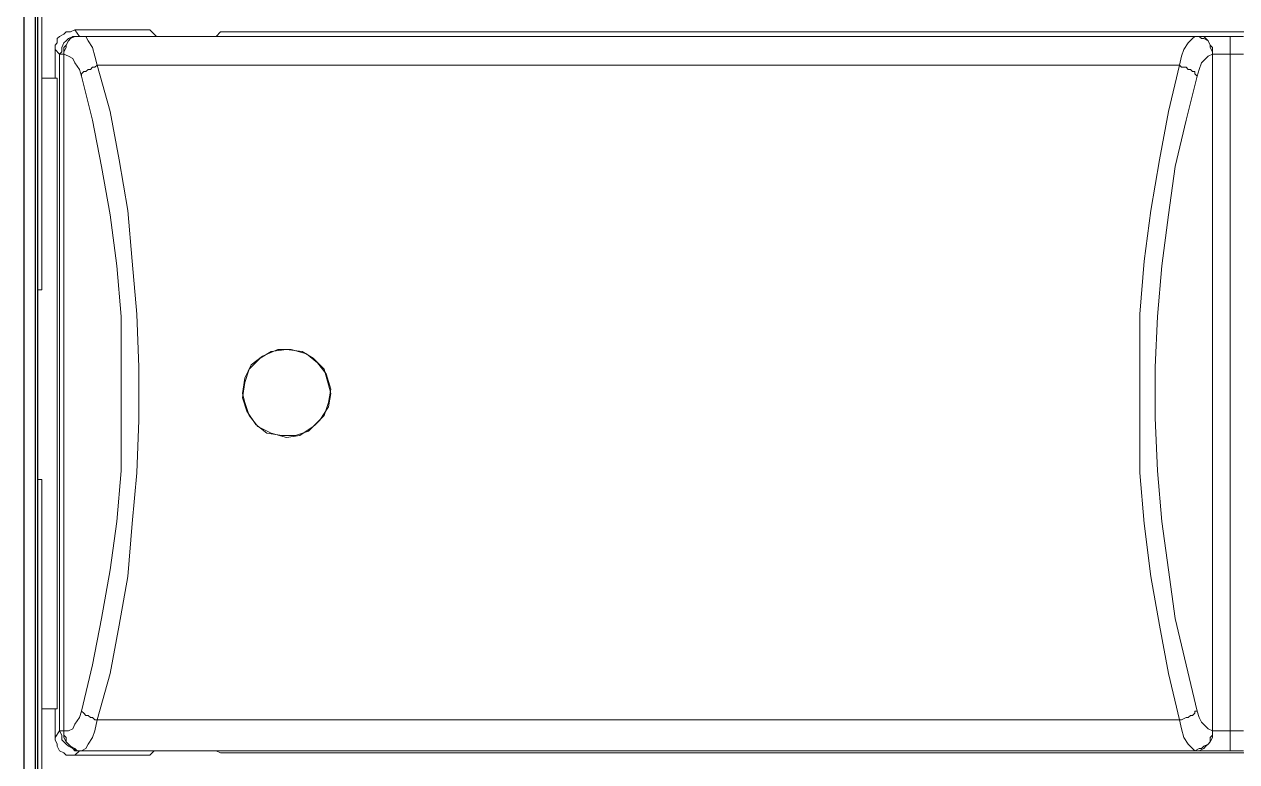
# Model space of a CAD drawing. Header units: centimetres. Extents: x -8.4 to 9.1, y -8.6 to 8.
# Drawn here: x -6.029 to -4.089, y -0.487 to 0.693 of the extents above; entities that cross this region are included whole.
import ezdxf

# ---------------------------------------------------------------- set-up
doc = ezdxf.new("R2010")
doc.units = ezdxf.units.CM
doc.header["$MEASUREMENT"] = 0
doc.layers.add('Layer 1', color=7, linetype='Continuous')

msp = doc.modelspace()

# ---------------------------------------------------------------- linework, layer by layer
at = {"layer": 'Layer 1', "lineweight": 25}
for points in [[(-6.02898, -1.68981), (-6.02898, -1.68981), (-6.02898, 5.45394), (-6.02898, 5.45394)], [(-6.01134, 5.4363), (-6.01134, 5.4363), (-6.01134, -1.67217), (-6.01134, -1.67217)], [(-6.00781, 5.43277), (-6.00781, 5.43277), (-6.00781, -1.66864), (-6.00781, -1.66864)]]:
    msp.add_open_spline(points, degree=3, dxfattribs=at)
at = {"layer": 'Layer 1', "color": 250, "lineweight": 20}
for points in [[(-6.00074, 3.49249), (-6.00074, 3.49249), (-6.00074, 0.2681), (-6.00074, 0.2681)], [(-5.94782, 0.68438), (-5.94782, 0.68438), (-5.94077, 0.6738), (-5.94077, 0.6738)], [(-5.94782, 0.68438), (-5.94782, 0.68438), (-5.82788, 0.68438), (-5.82788, 0.68438)], [(-5.82788, 0.68438), (-5.82788, 0.68438), (-5.82082, 0.67733), (-5.82082, 0.67733)], [(-5.71499, 0.68085), (-5.71499, 0.68085), (-5.72205, 0.6738), (-5.72205, 0.6738)], [(-5.71499, 0.68085), (-5.71499, 0.68085), (-2.46238, 0.68085), (-2.46238, 0.68085)], [(-5.94077, 0.6738), (-5.94077, 0.6738), (-5.93724, 0.6738), (-5.93724, 0.6738)], [(-5.94077, 0.6738), (-5.94077, 0.6738), (-5.94077, 0.6738), (-5.94077, 0.6738)], [(-5.93724, 0.6738), (-5.93724, 0.6738), (-4.15218, 0.6738), (-4.15218, 0.6738)], [(-5.72205, 0.6738), (-5.72205, 0.6738), (-5.7926, 0.6738), (-5.7926, 0.6738)], [(-4.15571, 0.6738), (-4.15571, 0.6738), (-4.15218, 0.6738), (-4.15218, 0.6738)], [(-4.09927, 0.6738), (-4.09927, 0.6738), (-4.0781, 0.6738), (-4.0781, 0.6738)], [(-5.97252, 0.64558), (-5.97252, 0.64558), (-5.97957, 0.65263), (-5.97957, 0.65263)], [(-5.97957, 0.60677), (-5.97957, 0.60677), (-5.97957, 0.65263), (-5.97957, 0.65263)], [(-5.97252, -0.43745), (-5.97252, -0.43745), (-5.97252, 0.64558), (-5.97252, 0.64558)], [(-5.96546, 0.64558), (-5.96546, 0.64558), (-5.96546, 0.64558), (-5.96546, 0.64558)], [(-5.96546, 0.64558), (-5.96546, 0.64558), (-5.96546, -0.43745), (-5.96546, -0.43745)], [(-4.12749, -0.43745), (-4.12749, -0.43745), (-4.12749, 0.64558), (-4.12749, 0.64558)], [(-4.12749, 0.64558), (-4.12749, 0.64558), (-4.12749, 0.64558), (-4.12749, 0.64558)], [(-4.09927, -0.43745), (-4.09927, -0.43745), (-4.09927, 0.64558), (-4.09927, 0.64558)], [(-4.0781, 0.64558), (-4.0781, 0.64558), (-4.09927, 0.64558), (-4.09927, 0.64558)], [(-5.91255, 0.62794), (-5.91255, 0.62794), (-4.18041, 0.62794), (-4.18041, 0.62794)], [(-6.00074, 0.60677), (-6.00074, 0.60677), (-5.97605, 0.60677), (-5.97605, 0.60677)], [(-5.97605, 0.60677), (-5.97605, 0.60677), (-5.97605, -0.40217), (-5.97605, -0.40217)], [(-6.00781, 0.2681), (-6.00781, 0.2681), (-6.00074, 0.2681), (-6.00074, 0.2681)], [(-6.00781, -0.03528), (-6.00781, -0.03528), (-6.00074, -0.03528), (-6.00074, -0.03528)], [(-6.00074, -0.03528), (-6.00074, -0.03528), (-6.00074, -1.67217), (-6.00074, -1.67217)], [(-6.00074, -0.40217), (-6.00074, -0.40217), (-5.97605, -0.40217), (-5.97605, -0.40217)], [(-5.97957, -0.44803), (-5.97957, -0.44803), (-5.97957, -0.40217), (-5.97957, -0.40217)], [(-5.91255, -0.41981), (-5.91255, -0.41981), (-4.18041, -0.41981), (-4.18041, -0.41981)], [(-5.97957, -0.44803), (-5.97957, -0.44803), (-5.97252, -0.43745), (-5.97252, -0.43745)], [(-5.96546, -0.43745), (-5.96546, -0.43745), (-5.96546, -0.43745), (-5.96546, -0.43745)], [(-4.12749, -0.43745), (-4.12749, -0.43745), (-4.12749, -0.43745), (-4.12749, -0.43745)], [(-4.09927, -0.43745), (-4.09927, -0.43745), (-4.0781, -0.43745), (-4.0781, -0.43745)], [(-5.94077, -0.4692), (-5.94077, -0.4692), (-5.94782, -0.47626), (-5.94782, -0.47626)], [(-5.94782, -0.47626), (-5.94782, -0.47626), (-5.82788, -0.47626), (-5.82788, -0.47626)], [(-5.93724, -0.4692), (-5.93724, -0.4692), (-5.94077, -0.4692), (-5.94077, -0.4692)], [(-5.94077, -0.4692), (-5.94077, -0.4692), (-5.94077, -0.4692), (-5.94077, -0.4692)], [(-5.93724, -0.4692), (-5.93724, -0.4692), (-4.15218, -0.4692), (-4.15218, -0.4692)], [(-5.82082, -0.4692), (-5.82082, -0.4692), (-5.82788, -0.47626), (-5.82788, -0.47626)], [(-5.72205, -0.4692), (-5.72205, -0.4692), (-5.7926, -0.4692), (-5.7926, -0.4692)], [(-5.71499, -0.47273), (-5.71499, -0.47273), (-5.72205, -0.4692), (-5.72205, -0.4692)], [(-2.46238, -0.47273), (-2.46238, -0.47273), (-5.71499, -0.47273), (-5.71499, -0.47273)], [(-4.15218, -0.4692), (-4.15218, -0.4692), (-4.15571, -0.4692), (-4.15571, -0.4692)], [(-4.0781, -0.4692), (-4.0781, -0.4692), (-4.09927, -0.4692), (-4.09927, -0.4692)]]:
    msp.add_open_spline(points, degree=3, dxfattribs=at)
for points, knots in [([(-5.97957, 0.65263), (-5.97957, 0.65263), (-5.97957, 0.65969), (-5.97957, 0.65969), (-5.97957, 0.65969), (-5.97957, 0.65969), (-5.97605, 0.66322), (-5.97605, 0.66322), (-5.97605, 0.66322), (-5.97605, 0.66322), (-5.97605, 0.67027), (-5.97605, 0.67027), (-5.97605, 0.67027), (-5.97605, 0.67027), (-5.97252, 0.6738), (-5.97252, 0.6738), (-5.97252, 0.6738), (-5.97252, 0.6738), (-5.96546, 0.67733), (-5.96546, 0.67733), (-5.96546, 0.67733), (-5.96546, 0.67733), (-5.96193, 0.68085), (-5.96193, 0.68085), (-5.96193, 0.68085), (-5.96193, 0.68085), (-5.95488, 0.68085), (-5.95488, 0.68085), (-5.95488, 0.68085), (-5.95488, 0.68085), (-5.94782, 0.68438), (-5.94782, 0.68438)], [0, 0, 0, 0, 0.1111111, 0.1111111, 0.1111111, 0.1111111, 0.2222222, 0.2222222, 0.2222222, 0.2222222, 0.3333333, 0.3333333, 0.3333333, 0.3333333, 0.4444444, 0.4444444, 0.4444444, 0.4444444, 0.5555556, 0.5555556, 0.5555556, 0.5555556, 0.6666667, 0.6666667, 0.6666667, 0.6666667, 0.7777778, 0.7777778, 0.7777778, 0.7777778, 1, 1, 1, 1]), ([(-5.94077, 0.6738), (-5.94077, 0.6738), (-5.94782, 0.6738), (-5.94782, 0.6738), (-5.94782, 0.6738), (-5.94782, 0.6738), (-5.95135, 0.6738), (-5.95135, 0.6738), (-5.95135, 0.6738), (-5.95135, 0.6738), (-5.95841, 0.67027), (-5.95841, 0.67027), (-5.95841, 0.67027), (-5.95841, 0.67027), (-5.96193, 0.66674), (-5.96193, 0.66674), (-5.96193, 0.66674), (-5.96193, 0.66674), (-5.96546, 0.66322), (-5.96546, 0.66322), (-5.96546, 0.66322), (-5.96546, 0.66322), (-5.96899, 0.65616), (-5.96899, 0.65616), (-5.96899, 0.65616), (-5.96899, 0.65616), (-5.96899, 0.6491), (-5.96899, 0.6491), (-5.96899, 0.6491), (-5.96899, 0.6491), (-5.97252, 0.64558), (-5.97252, 0.64558)], [0, 0, 0, 0, 0.1111111, 0.1111111, 0.1111111, 0.1111111, 0.2222222, 0.2222222, 0.2222222, 0.2222222, 0.3333333, 0.3333333, 0.3333333, 0.3333333, 0.4444444, 0.4444444, 0.4444444, 0.4444444, 0.5555556, 0.5555556, 0.5555556, 0.5555556, 0.6666667, 0.6666667, 0.6666667, 0.6666667, 0.7777778, 0.7777778, 0.7777778, 0.7777778, 1, 1, 1, 1]), ([(-5.93724, 0.6738), (-5.93724, 0.6738), (-5.9443, 0.6738), (-5.9443, 0.6738), (-5.9443, 0.6738), (-5.9443, 0.6738), (-5.94782, 0.6738), (-5.94782, 0.6738), (-5.94782, 0.6738), (-5.94782, 0.6738), (-5.95488, 0.67027), (-5.95488, 0.67027), (-5.95488, 0.67027), (-5.95488, 0.67027), (-5.95841, 0.66674), (-5.95841, 0.66674), (-5.95841, 0.66674), (-5.95841, 0.66674), (-5.96193, 0.65969), (-5.96193, 0.65969), (-5.96193, 0.65969), (-5.96193, 0.65969), (-5.96193, 0.65616), (-5.96193, 0.65616), (-5.96193, 0.65616), (-5.96193, 0.65616), (-5.96546, 0.6491), (-5.96546, 0.6491), (-5.96546, 0.6491), (-5.96546, 0.6491), (-5.96546, 0.64558), (-5.96546, 0.64558)], [0, 0, 0, 0, 0.1111111, 0.1111111, 0.1111111, 0.1111111, 0.2222222, 0.2222222, 0.2222222, 0.2222222, 0.3333333, 0.3333333, 0.3333333, 0.3333333, 0.4444444, 0.4444444, 0.4444444, 0.4444444, 0.5555556, 0.5555556, 0.5555556, 0.5555556, 0.6666667, 0.6666667, 0.6666667, 0.6666667, 0.7777778, 0.7777778, 0.7777778, 0.7777778, 1, 1, 1, 1]), ([(-5.94077, 0.6738), (-5.94077, 0.6738), (-5.9443, 0.6738), (-5.9443, 0.6738), (-5.9443, 0.6738), (-5.9443, 0.6738), (-5.95135, 0.6738), (-5.95135, 0.6738), (-5.95135, 0.6738), (-5.95135, 0.6738), (-5.95488, 0.67027), (-5.95488, 0.67027), (-5.95488, 0.67027), (-5.95488, 0.67027), (-5.95841, 0.66674), (-5.95841, 0.66674), (-5.95841, 0.66674), (-5.95841, 0.66674), (-5.96193, 0.65969), (-5.96193, 0.65969), (-5.96193, 0.65969), (-5.96193, 0.65969), (-5.96546, 0.65616), (-5.96546, 0.65616), (-5.96546, 0.65616), (-5.96546, 0.65616), (-5.96546, 0.6491), (-5.96546, 0.6491), (-5.96546, 0.6491), (-5.96546, 0.6491), (-5.96546, 0.64558), (-5.96546, 0.64558)], [0, 0, 0, 0, 0.1111111, 0.1111111, 0.1111111, 0.1111111, 0.2222222, 0.2222222, 0.2222222, 0.2222222, 0.3333333, 0.3333333, 0.3333333, 0.3333333, 0.4444444, 0.4444444, 0.4444444, 0.4444444, 0.5555556, 0.5555556, 0.5555556, 0.5555556, 0.6666667, 0.6666667, 0.6666667, 0.6666667, 0.7777778, 0.7777778, 0.7777778, 0.7777778, 1, 1, 1, 1]), ([(-5.93724, 0.6738), (-5.93724, 0.6738), (-5.93018, 0.6738), (-5.93018, 0.6738), (-5.93018, 0.6738), (-5.93018, 0.6738), (-5.92666, 0.66674), (-5.92666, 0.66674), (-5.92666, 0.66674), (-5.92666, 0.66674), (-5.9196, 0.65616), (-5.9196, 0.65616), (-5.9196, 0.65616), (-5.9196, 0.65616), (-5.91607, 0.64205), (-5.91607, 0.64205), (-5.91607, 0.64205), (-5.91607, 0.64205), (-5.91255, 0.62794), (-5.91255, 0.62794)], [0, 0, 0, 0, 0.1666667, 0.1666667, 0.1666667, 0.1666667, 0.3333333, 0.3333333, 0.3333333, 0.3333333, 0.5, 0.5, 0.5, 0.5, 0.6666667, 0.6666667, 0.6666667, 0.6666667, 1, 1, 1, 1]), ([(-5.7926, 0.6738), (-5.7926, 0.6738), (-5.79966, 0.6738), (-5.79966, 0.6738), (-5.79966, 0.6738), (-5.79966, 0.6738), (-5.80318, 0.6738), (-5.80318, 0.6738), (-5.80318, 0.6738), (-5.80318, 0.6738), (-5.81024, 0.6738), (-5.81024, 0.6738), (-5.81024, 0.6738), (-5.81024, 0.6738), (-5.81377, 0.6738), (-5.81377, 0.6738), (-5.81377, 0.6738), (-5.81377, 0.6738), (-5.8173, 0.6738), (-5.8173, 0.6738), (-5.8173, 0.6738), (-5.8173, 0.6738), (-5.82082, 0.67733), (-5.82082, 0.67733)], [0, 0, 0, 0, 0.1428571, 0.1428571, 0.1428571, 0.1428571, 0.2857143, 0.2857143, 0.2857143, 0.2857143, 0.4285714, 0.4285714, 0.4285714, 0.4285714, 0.5714286, 0.5714286, 0.5714286, 0.5714286, 0.7142857, 0.7142857, 0.7142857, 0.7142857, 1, 1, 1, 1]), ([(-4.18041, 0.62794), (-4.18041, 0.62794), (-4.17688, 0.64205), (-4.17688, 0.64205), (-4.17688, 0.64205), (-4.17688, 0.64205), (-4.17335, 0.65263), (-4.17335, 0.65263), (-4.17335, 0.65263), (-4.17335, 0.65263), (-4.1663, 0.66322), (-4.1663, 0.66322), (-4.1663, 0.66322), (-4.1663, 0.66322), (-4.15924, 0.67027), (-4.15924, 0.67027), (-4.15924, 0.67027), (-4.15924, 0.67027), (-4.15571, 0.6738), (-4.15571, 0.6738)], [0, 0, 0, 0, 0.1666667, 0.1666667, 0.1666667, 0.1666667, 0.3333333, 0.3333333, 0.3333333, 0.3333333, 0.5, 0.5, 0.5, 0.5, 0.6666667, 0.6666667, 0.6666667, 0.6666667, 1, 1, 1, 1]), ([(-4.15571, 0.6738), (-4.15571, 0.6738), (-4.14866, 0.6738), (-4.14866, 0.6738), (-4.14866, 0.6738), (-4.14866, 0.6738), (-4.14513, 0.67027), (-4.14513, 0.67027), (-4.14513, 0.67027), (-4.14513, 0.67027), (-4.1416, 0.67027), (-4.1416, 0.67027), (-4.1416, 0.67027), (-4.1416, 0.67027), (-4.13455, 0.66674), (-4.13455, 0.66674), (-4.13455, 0.66674), (-4.13455, 0.66674), (-4.13102, 0.65969), (-4.13102, 0.65969), (-4.13102, 0.65969), (-4.13102, 0.65969), (-4.13102, 0.65616), (-4.13102, 0.65616), (-4.13102, 0.65616), (-4.13102, 0.65616), (-4.12749, 0.6491), (-4.12749, 0.6491), (-4.12749, 0.6491), (-4.12749, 0.6491), (-4.12749, 0.64558), (-4.12749, 0.64558)], [0, 0, 0, 0, 0.1111111, 0.1111111, 0.1111111, 0.1111111, 0.2222222, 0.2222222, 0.2222222, 0.2222222, 0.3333333, 0.3333333, 0.3333333, 0.3333333, 0.4444444, 0.4444444, 0.4444444, 0.4444444, 0.5555556, 0.5555556, 0.5555556, 0.5555556, 0.6666667, 0.6666667, 0.6666667, 0.6666667, 0.7777778, 0.7777778, 0.7777778, 0.7777778, 1, 1, 1, 1]), ([(-4.15218, 0.6738), (-4.15218, 0.6738), (-4.14866, 0.6738), (-4.14866, 0.6738), (-4.14866, 0.6738), (-4.14866, 0.6738), (-4.1416, 0.6738), (-4.1416, 0.6738), (-4.1416, 0.6738), (-4.1416, 0.6738), (-4.13807, 0.67027), (-4.13807, 0.67027), (-4.13807, 0.67027), (-4.13807, 0.67027), (-4.13455, 0.66674), (-4.13455, 0.66674), (-4.13455, 0.66674), (-4.13455, 0.66674), (-4.13102, 0.65969), (-4.13102, 0.65969), (-4.13102, 0.65969), (-4.13102, 0.65969), (-4.12749, 0.65616), (-4.12749, 0.65616), (-4.12749, 0.65616), (-4.12749, 0.65616), (-4.12749, 0.6491), (-4.12749, 0.6491), (-4.12749, 0.6491), (-4.12749, 0.6491), (-4.12749, 0.64558), (-4.12749, 0.64558)], [0, 0, 0, 0, 0.1111111, 0.1111111, 0.1111111, 0.1111111, 0.2222222, 0.2222222, 0.2222222, 0.2222222, 0.3333333, 0.3333333, 0.3333333, 0.3333333, 0.4444444, 0.4444444, 0.4444444, 0.4444444, 0.5555556, 0.5555556, 0.5555556, 0.5555556, 0.6666667, 0.6666667, 0.6666667, 0.6666667, 0.7777778, 0.7777778, 0.7777778, 0.7777778, 1, 1, 1, 1]), ([(-4.15218, 0.6738), (-4.15218, 0.6738), (-4.14513, 0.6738), (-4.14513, 0.6738), (-4.14513, 0.6738), (-4.14513, 0.6738), (-4.13455, 0.6738), (-4.13455, 0.6738), (-4.13455, 0.6738), (-4.13455, 0.6738), (-4.12396, 0.6738), (-4.12396, 0.6738), (-4.12396, 0.6738), (-4.12396, 0.6738), (-4.11338, 0.6738), (-4.11338, 0.6738), (-4.11338, 0.6738), (-4.11338, 0.6738), (-4.09927, 0.6738), (-4.09927, 0.6738)], [0, 0, 0, 0, 0.1666667, 0.1666667, 0.1666667, 0.1666667, 0.3333333, 0.3333333, 0.3333333, 0.3333333, 0.5, 0.5, 0.5, 0.5, 0.6666667, 0.6666667, 0.6666667, 0.6666667, 1, 1, 1, 1]), ([(-4.09927, 0.6738), (-4.09927, 0.6738), (-4.09927, 0.6738), (-4.09927, 0.6738), (-4.09927, 0.6738), (-4.09927, 0.6738), (-4.09927, 0.67027), (-4.09927, 0.67027), (-4.09927, 0.67027), (-4.09927, 0.67027), (-4.09927, 0.66674), (-4.09927, 0.66674), (-4.09927, 0.66674), (-4.09927, 0.66674), (-4.09927, 0.66322), (-4.09927, 0.66322), (-4.09927, 0.66322), (-4.09927, 0.66322), (-4.09927, 0.65616), (-4.09927, 0.65616), (-4.09927, 0.65616), (-4.09927, 0.65616), (-4.09927, 0.65263), (-4.09927, 0.65263), (-4.09927, 0.65263), (-4.09927, 0.65263), (-4.09927, 0.64558), (-4.09927, 0.64558)], [0, 0, 0, 0, 0.125, 0.125, 0.125, 0.125, 0.25, 0.25, 0.25, 0.25, 0.375, 0.375, 0.375, 0.375, 0.5, 0.5, 0.5, 0.5, 0.625, 0.625, 0.625, 0.625, 0.75, 0.75, 0.75, 0.75, 1, 1, 1, 1]), ([(-5.96546, 0.64558), (-5.96546, 0.64558), (-5.96899, 0.64558), (-5.96899, 0.64558), (-5.96899, 0.64558), (-5.96899, 0.64558), (-5.97252, 0.64558), (-5.97252, 0.64558)], [0, 0, 0, 0, 0.3333333, 0.3333333, 0.3333333, 0.3333333, 1, 1, 1, 1]), ([(-5.93724, 0.6103), (-5.93724, 0.6103), (-5.94077, 0.62088), (-5.94077, 0.62088), (-5.94077, 0.62088), (-5.94077, 0.62088), (-5.94782, 0.63147), (-5.94782, 0.63147), (-5.94782, 0.63147), (-5.94782, 0.63147), (-5.95135, 0.63852), (-5.95135, 0.63852), (-5.95135, 0.63852), (-5.95135, 0.63852), (-5.95841, 0.64205), (-5.95841, 0.64205), (-5.95841, 0.64205), (-5.95841, 0.64205), (-5.96546, 0.64558), (-5.96546, 0.64558)], [0, 0, 0, 0, 0.1666667, 0.1666667, 0.1666667, 0.1666667, 0.3333333, 0.3333333, 0.3333333, 0.3333333, 0.5, 0.5, 0.5, 0.5, 0.6666667, 0.6666667, 0.6666667, 0.6666667, 1, 1, 1, 1]), ([(-4.12749, 0.64558), (-4.12749, 0.64558), (-4.13455, 0.64205), (-4.13455, 0.64205), (-4.13455, 0.64205), (-4.13455, 0.64205), (-4.13807, 0.63852), (-4.13807, 0.63852), (-4.13807, 0.63852), (-4.13807, 0.63852), (-4.14513, 0.63147), (-4.14513, 0.63147), (-4.14513, 0.63147), (-4.14513, 0.63147), (-4.14866, 0.62088), (-4.14866, 0.62088), (-4.14866, 0.62088), (-4.14866, 0.62088), (-4.15218, 0.6103), (-4.15218, 0.6103)], [0, 0, 0, 0, 0.1666667, 0.1666667, 0.1666667, 0.1666667, 0.3333333, 0.3333333, 0.3333333, 0.3333333, 0.5, 0.5, 0.5, 0.5, 0.6666667, 0.6666667, 0.6666667, 0.6666667, 1, 1, 1, 1]), ([(-4.09927, 0.64558), (-4.09927, 0.64558), (-4.10632, 0.64558), (-4.10632, 0.64558), (-4.10632, 0.64558), (-4.10632, 0.64558), (-4.11338, 0.64558), (-4.11338, 0.64558), (-4.11338, 0.64558), (-4.11338, 0.64558), (-4.11691, 0.64558), (-4.11691, 0.64558), (-4.11691, 0.64558), (-4.11691, 0.64558), (-4.12396, 0.64558), (-4.12396, 0.64558), (-4.12396, 0.64558), (-4.12396, 0.64558), (-4.12749, 0.64558), (-4.12749, 0.64558)], [0, 0, 0, 0, 0.1666667, 0.1666667, 0.1666667, 0.1666667, 0.3333333, 0.3333333, 0.3333333, 0.3333333, 0.5, 0.5, 0.5, 0.5, 0.6666667, 0.6666667, 0.6666667, 0.6666667, 1, 1, 1, 1]), ([(-5.91255, 0.62794), (-5.91255, 0.62794), (-5.91607, 0.62441), (-5.91607, 0.62441), (-5.91607, 0.62441), (-5.91607, 0.62441), (-5.9196, 0.62441), (-5.9196, 0.62441), (-5.9196, 0.62441), (-5.9196, 0.62441), (-5.92313, 0.62088), (-5.92313, 0.62088), (-5.92313, 0.62088), (-5.92313, 0.62088), (-5.92666, 0.62088), (-5.92666, 0.62088), (-5.92666, 0.62088), (-5.92666, 0.62088), (-5.93018, 0.61735), (-5.93018, 0.61735), (-5.93018, 0.61735), (-5.93018, 0.61735), (-5.93371, 0.61735), (-5.93371, 0.61735), (-5.93371, 0.61735), (-5.93371, 0.61735), (-5.93724, 0.61383), (-5.93724, 0.61383), (-5.93724, 0.61383), (-5.93724, 0.61383), (-5.93724, 0.6103), (-5.93724, 0.6103)], [0, 0, 0, 0, 0.1111111, 0.1111111, 0.1111111, 0.1111111, 0.2222222, 0.2222222, 0.2222222, 0.2222222, 0.3333333, 0.3333333, 0.3333333, 0.3333333, 0.4444444, 0.4444444, 0.4444444, 0.4444444, 0.5555556, 0.5555556, 0.5555556, 0.5555556, 0.6666667, 0.6666667, 0.6666667, 0.6666667, 0.7777778, 0.7777778, 0.7777778, 0.7777778, 1, 1, 1, 1]), ([(-5.91255, 0.62794), (-5.91255, 0.62794), (-5.89138, 0.55385), (-5.89138, 0.55385), (-5.89138, 0.55385), (-5.89138, 0.55385), (-5.87727, 0.47624), (-5.87727, 0.47624), (-5.87727, 0.47624), (-5.87727, 0.47624), (-5.86316, 0.3951), (-5.86316, 0.3951), (-5.86316, 0.3951), (-5.86316, 0.3951), (-5.8561, 0.31397), (-5.8561, 0.31397), (-5.8561, 0.31397), (-5.8561, 0.31397), (-5.84905, 0.2293), (-5.84905, 0.2293), (-5.84905, 0.2293), (-5.84905, 0.2293), (-5.84552, 0.14463), (-5.84552, 0.14463), (-5.84552, 0.14463), (-5.84552, 0.14463), (-5.84552, 0.05997), (-5.84552, 0.05997), (-5.84552, 0.05997), (-5.84552, 0.05997), (-5.84905, -0.0247), (-5.84905, -0.0247), (-5.84905, -0.0247), (-5.84905, -0.0247), (-5.8561, -0.10584), (-5.8561, -0.10584), (-5.8561, -0.10584), (-5.8561, -0.10584), (-5.86316, -0.19051), (-5.86316, -0.19051), (-5.86316, -0.19051), (-5.86316, -0.19051), (-5.87727, -0.26812), (-5.87727, -0.26812), (-5.87727, -0.26812), (-5.87727, -0.26812), (-5.89138, -0.34573), (-5.89138, -0.34573), (-5.89138, -0.34573), (-5.89138, -0.34573), (-5.91255, -0.41981), (-5.91255, -0.41981)], [0, 0, 0, 0, 0.0714286, 0.0714286, 0.0714286, 0.0714286, 0.1428571, 0.1428571, 0.1428571, 0.1428571, 0.2142857, 0.2142857, 0.2142857, 0.2142857, 0.2857143, 0.2857143, 0.2857143, 0.2857143, 0.3571429, 0.3571429, 0.3571429, 0.3571429, 0.4285714, 0.4285714, 0.4285714, 0.4285714, 0.5, 0.5, 0.5, 0.5, 0.5714286, 0.5714286, 0.5714286, 0.5714286, 0.6428571, 0.6428571, 0.6428571, 0.6428571, 0.7142857, 0.7142857, 0.7142857, 0.7142857, 0.7857143, 0.7857143, 0.7857143, 0.7857143, 0.8571429, 0.8571429, 0.8571429, 0.8571429, 1, 1, 1, 1]), ([(-4.18041, -0.41981), (-4.18041, -0.41981), (-4.19805, -0.34573), (-4.19805, -0.34573), (-4.19805, -0.34573), (-4.19805, -0.34573), (-4.21216, -0.26812), (-4.21216, -0.26812), (-4.21216, -0.26812), (-4.21216, -0.26812), (-4.22627, -0.19051), (-4.22627, -0.19051), (-4.22627, -0.19051), (-4.22627, -0.19051), (-4.23685, -0.10584), (-4.23685, -0.10584), (-4.23685, -0.10584), (-4.23685, -0.10584), (-4.24391, -0.0247), (-4.24391, -0.0247), (-4.24391, -0.0247), (-4.24391, -0.0247), (-4.24391, 0.05997), (-4.24391, 0.05997), (-4.24391, 0.05997), (-4.24391, 0.05997), (-4.24391, 0.14463), (-4.24391, 0.14463), (-4.24391, 0.14463), (-4.24391, 0.14463), (-4.24391, 0.2293), (-4.24391, 0.2293), (-4.24391, 0.2293), (-4.24391, 0.2293), (-4.23685, 0.31397), (-4.23685, 0.31397), (-4.23685, 0.31397), (-4.23685, 0.31397), (-4.22627, 0.3951), (-4.22627, 0.3951), (-4.22627, 0.3951), (-4.22627, 0.3951), (-4.21216, 0.47624), (-4.21216, 0.47624), (-4.21216, 0.47624), (-4.21216, 0.47624), (-4.19805, 0.55385), (-4.19805, 0.55385), (-4.19805, 0.55385), (-4.19805, 0.55385), (-4.18041, 0.62794), (-4.18041, 0.62794)], [0, 0, 0, 0, 0.0714286, 0.0714286, 0.0714286, 0.0714286, 0.1428571, 0.1428571, 0.1428571, 0.1428571, 0.2142857, 0.2142857, 0.2142857, 0.2142857, 0.2857143, 0.2857143, 0.2857143, 0.2857143, 0.3571429, 0.3571429, 0.3571429, 0.3571429, 0.4285714, 0.4285714, 0.4285714, 0.4285714, 0.5, 0.5, 0.5, 0.5, 0.5714286, 0.5714286, 0.5714286, 0.5714286, 0.6428571, 0.6428571, 0.6428571, 0.6428571, 0.7142857, 0.7142857, 0.7142857, 0.7142857, 0.7857143, 0.7857143, 0.7857143, 0.7857143, 0.8571429, 0.8571429, 0.8571429, 0.8571429, 1, 1, 1, 1]), ([(-4.18041, 0.62794), (-4.18041, 0.62794), (-4.17688, 0.62441), (-4.17688, 0.62441), (-4.17688, 0.62441), (-4.17688, 0.62441), (-4.16982, 0.62441), (-4.16982, 0.62441), (-4.16982, 0.62441), (-4.16982, 0.62441), (-4.1663, 0.62088), (-4.1663, 0.62088), (-4.1663, 0.62088), (-4.1663, 0.62088), (-4.16277, 0.62088), (-4.16277, 0.62088), (-4.16277, 0.62088), (-4.16277, 0.62088), (-4.15924, 0.61735), (-4.15924, 0.61735), (-4.15924, 0.61735), (-4.15924, 0.61735), (-4.15571, 0.61735), (-4.15571, 0.61735), (-4.15571, 0.61735), (-4.15571, 0.61735), (-4.15571, 0.61383), (-4.15571, 0.61383), (-4.15571, 0.61383), (-4.15571, 0.61383), (-4.15218, 0.6103), (-4.15218, 0.6103)], [0, 0, 0, 0, 0.1111111, 0.1111111, 0.1111111, 0.1111111, 0.2222222, 0.2222222, 0.2222222, 0.2222222, 0.3333333, 0.3333333, 0.3333333, 0.3333333, 0.4444444, 0.4444444, 0.4444444, 0.4444444, 0.5555556, 0.5555556, 0.5555556, 0.5555556, 0.6666667, 0.6666667, 0.6666667, 0.6666667, 0.7777778, 0.7777778, 0.7777778, 0.7777778, 1, 1, 1, 1]), ([(-5.93724, -0.4057), (-5.93724, -0.4057), (-5.9196, -0.33162), (-5.9196, -0.33162), (-5.9196, -0.33162), (-5.9196, -0.33162), (-5.90549, -0.25753), (-5.90549, -0.25753), (-5.90549, -0.25753), (-5.90549, -0.25753), (-5.89138, -0.17992), (-5.89138, -0.17992), (-5.89138, -0.17992), (-5.89138, -0.17992), (-5.8808, -0.10231), (-5.8808, -0.10231), (-5.8808, -0.10231), (-5.8808, -0.10231), (-5.87374, -0.02117), (-5.87374, -0.02117), (-5.87374, -0.02117), (-5.87374, -0.02117), (-5.87374, 0.06349), (-5.87374, 0.06349), (-5.87374, 0.06349), (-5.87374, 0.06349), (-5.87374, 0.14463), (-5.87374, 0.14463), (-5.87374, 0.14463), (-5.87374, 0.14463), (-5.87374, 0.22577), (-5.87374, 0.22577), (-5.87374, 0.22577), (-5.87374, 0.22577), (-5.8808, 0.30691), (-5.8808, 0.30691), (-5.8808, 0.30691), (-5.8808, 0.30691), (-5.89138, 0.38805), (-5.89138, 0.38805), (-5.89138, 0.38805), (-5.89138, 0.38805), (-5.90549, 0.46566), (-5.90549, 0.46566), (-5.90549, 0.46566), (-5.90549, 0.46566), (-5.9196, 0.53974), (-5.9196, 0.53974), (-5.9196, 0.53974), (-5.9196, 0.53974), (-5.93724, 0.6103), (-5.93724, 0.6103)], [0, 0, 0, 0, 0.0714286, 0.0714286, 0.0714286, 0.0714286, 0.1428571, 0.1428571, 0.1428571, 0.1428571, 0.2142857, 0.2142857, 0.2142857, 0.2142857, 0.2857143, 0.2857143, 0.2857143, 0.2857143, 0.3571429, 0.3571429, 0.3571429, 0.3571429, 0.4285714, 0.4285714, 0.4285714, 0.4285714, 0.5, 0.5, 0.5, 0.5, 0.5714286, 0.5714286, 0.5714286, 0.5714286, 0.6428571, 0.6428571, 0.6428571, 0.6428571, 0.7142857, 0.7142857, 0.7142857, 0.7142857, 0.7857143, 0.7857143, 0.7857143, 0.7857143, 0.8571429, 0.8571429, 0.8571429, 0.8571429, 1, 1, 1, 1]), ([(-4.15218, 0.6103), (-4.15218, 0.6103), (-4.16982, 0.53974), (-4.16982, 0.53974), (-4.16982, 0.53974), (-4.16982, 0.53974), (-4.18746, 0.46566), (-4.18746, 0.46566), (-4.18746, 0.46566), (-4.18746, 0.46566), (-4.19805, 0.38805), (-4.19805, 0.38805), (-4.19805, 0.38805), (-4.19805, 0.38805), (-4.20863, 0.30691), (-4.20863, 0.30691), (-4.20863, 0.30691), (-4.20863, 0.30691), (-4.21568, 0.22577), (-4.21568, 0.22577), (-4.21568, 0.22577), (-4.21568, 0.22577), (-4.21921, 0.14463), (-4.21921, 0.14463), (-4.21921, 0.14463), (-4.21921, 0.14463), (-4.21921, 0.06349), (-4.21921, 0.06349), (-4.21921, 0.06349), (-4.21921, 0.06349), (-4.21568, -0.02117), (-4.21568, -0.02117), (-4.21568, -0.02117), (-4.21568, -0.02117), (-4.20863, -0.10231), (-4.20863, -0.10231), (-4.20863, -0.10231), (-4.20863, -0.10231), (-4.19805, -0.17992), (-4.19805, -0.17992), (-4.19805, -0.17992), (-4.19805, -0.17992), (-4.18746, -0.25753), (-4.18746, -0.25753), (-4.18746, -0.25753), (-4.18746, -0.25753), (-4.16982, -0.33162), (-4.16982, -0.33162), (-4.16982, -0.33162), (-4.16982, -0.33162), (-4.15218, -0.4057), (-4.15218, -0.4057)], [0, 0, 0, 0, 0.0714286, 0.0714286, 0.0714286, 0.0714286, 0.1428571, 0.1428571, 0.1428571, 0.1428571, 0.2142857, 0.2142857, 0.2142857, 0.2142857, 0.2857143, 0.2857143, 0.2857143, 0.2857143, 0.3571429, 0.3571429, 0.3571429, 0.3571429, 0.4285714, 0.4285714, 0.4285714, 0.4285714, 0.5, 0.5, 0.5, 0.5, 0.5714286, 0.5714286, 0.5714286, 0.5714286, 0.6428571, 0.6428571, 0.6428571, 0.6428571, 0.7142857, 0.7142857, 0.7142857, 0.7142857, 0.7857143, 0.7857143, 0.7857143, 0.7857143, 0.8571429, 0.8571429, 0.8571429, 0.8571429, 1, 1, 1, 1]), ([(-5.5386, 0.1023), (-5.5386, 0.1023), (-5.54213, 0.08113), (-5.54213, 0.08113), (-5.54213, 0.08113), (-5.54213, 0.08113), (-5.55624, 0.05997), (-5.55624, 0.05997), (-5.55624, 0.05997), (-5.55624, 0.05997), (-5.57388, 0.04233), (-5.57388, 0.04233), (-5.57388, 0.04233), (-5.57388, 0.04233), (-5.59505, 0.03527), (-5.59505, 0.03527), (-5.59505, 0.03527), (-5.59505, 0.03527), (-5.61621, 0.03527), (-5.61621, 0.03527), (-5.61621, 0.03527), (-5.61621, 0.03527), (-5.64091, 0.0388), (-5.64091, 0.0388), (-5.64091, 0.0388), (-5.64091, 0.0388), (-5.65855, 0.05291), (-5.65855, 0.05291), (-5.65855, 0.05291), (-5.65855, 0.05291), (-5.67266, 0.07408), (-5.67266, 0.07408), (-5.67266, 0.07408), (-5.67266, 0.07408), (-5.67971, 0.09524), (-5.67971, 0.09524), (-5.67971, 0.09524), (-5.67971, 0.09524), (-5.67618, 0.11994), (-5.67618, 0.11994), (-5.67618, 0.11994), (-5.67618, 0.11994), (-5.66913, 0.1411), (-5.66913, 0.1411), (-5.66913, 0.1411), (-5.66913, 0.1411), (-5.65149, 0.15874), (-5.65149, 0.15874), (-5.65149, 0.15874), (-5.65149, 0.15874), (-5.63385, 0.16933), (-5.63385, 0.16933), (-5.63385, 0.16933), (-5.63385, 0.16933), (-5.60916, 0.17285), (-5.60916, 0.17285), (-5.60916, 0.17285), (-5.60916, 0.17285), (-5.58446, 0.16933), (-5.58446, 0.16933), (-5.58446, 0.16933), (-5.58446, 0.16933), (-5.56682, 0.15874), (-5.56682, 0.15874), (-5.56682, 0.15874), (-5.56682, 0.15874), (-5.54918, 0.1411), (-5.54918, 0.1411), (-5.54918, 0.1411), (-5.54918, 0.1411), (-5.54213, 0.11641), (-5.54213, 0.11641), (-5.54213, 0.11641), (-5.54213, 0.11641), (-5.5386, 0.1023), (-5.5386, 0.1023)], [0, 0, 0, 0, 0.05, 0.05, 0.05, 0.05, 0.1, 0.1, 0.1, 0.1, 0.15, 0.15, 0.15, 0.15, 0.2, 0.2, 0.2, 0.2, 0.25, 0.25, 0.25, 0.25, 0.3, 0.3, 0.3, 0.3, 0.35, 0.35, 0.35, 0.35, 0.4, 0.4, 0.4, 0.4, 0.45, 0.45, 0.45, 0.45, 0.5, 0.5, 0.5, 0.5, 0.55, 0.55, 0.55, 0.55, 0.6, 0.6, 0.6, 0.6, 0.65, 0.65, 0.65, 0.65, 0.7, 0.7, 0.7, 0.7, 0.75, 0.75, 0.75, 0.75, 0.8, 0.8, 0.8, 0.8, 0.85, 0.85, 0.85, 0.85, 0.9, 0.9, 0.9, 0.9, 1, 1, 1, 1]), ([(-5.67971, 0.1023), (-5.67971, 0.1023), (-5.67618, 0.12699), (-5.67618, 0.12699), (-5.67618, 0.12699), (-5.67618, 0.12699), (-5.6656, 0.14816), (-5.6656, 0.14816), (-5.6656, 0.14816), (-5.6656, 0.14816), (-5.64796, 0.16227), (-5.64796, 0.16227), (-5.64796, 0.16227), (-5.64796, 0.16227), (-5.62327, 0.17285), (-5.62327, 0.17285), (-5.62327, 0.17285), (-5.62327, 0.17285), (-5.6021, 0.17285), (-5.6021, 0.17285), (-5.6021, 0.17285), (-5.6021, 0.17285), (-5.57741, 0.1658), (-5.57741, 0.1658), (-5.57741, 0.1658), (-5.57741, 0.1658), (-5.55977, 0.15169), (-5.55977, 0.15169), (-5.55977, 0.15169), (-5.55977, 0.15169), (-5.54566, 0.13405), (-5.54566, 0.13405), (-5.54566, 0.13405), (-5.54566, 0.13405), (-5.5386, 0.10935), (-5.5386, 0.10935), (-5.5386, 0.10935), (-5.5386, 0.10935), (-5.54213, 0.08819), (-5.54213, 0.08819), (-5.54213, 0.08819), (-5.54213, 0.08819), (-5.54918, 0.06702), (-5.54918, 0.06702), (-5.54918, 0.06702), (-5.54918, 0.06702), (-5.56682, 0.04938), (-5.56682, 0.04938), (-5.56682, 0.04938), (-5.56682, 0.04938), (-5.58799, 0.03527), (-5.58799, 0.03527), (-5.58799, 0.03527), (-5.58799, 0.03527), (-5.60916, 0.03174), (-5.60916, 0.03174), (-5.60916, 0.03174), (-5.60916, 0.03174), (-5.63385, 0.0388), (-5.63385, 0.0388), (-5.63385, 0.0388), (-5.63385, 0.0388), (-5.65502, 0.04938), (-5.65502, 0.04938), (-5.65502, 0.04938), (-5.65502, 0.04938), (-5.66913, 0.06702), (-5.66913, 0.06702), (-5.66913, 0.06702), (-5.66913, 0.06702), (-5.67618, 0.08819), (-5.67618, 0.08819), (-5.67618, 0.08819), (-5.67618, 0.08819), (-5.67971, 0.1023), (-5.67971, 0.1023)], [0, 0, 0, 0, 0.05, 0.05, 0.05, 0.05, 0.1, 0.1, 0.1, 0.1, 0.15, 0.15, 0.15, 0.15, 0.2, 0.2, 0.2, 0.2, 0.25, 0.25, 0.25, 0.25, 0.3, 0.3, 0.3, 0.3, 0.35, 0.35, 0.35, 0.35, 0.4, 0.4, 0.4, 0.4, 0.45, 0.45, 0.45, 0.45, 0.5, 0.5, 0.5, 0.5, 0.55, 0.55, 0.55, 0.55, 0.6, 0.6, 0.6, 0.6, 0.65, 0.65, 0.65, 0.65, 0.7, 0.7, 0.7, 0.7, 0.75, 0.75, 0.75, 0.75, 0.8, 0.8, 0.8, 0.8, 0.85, 0.85, 0.85, 0.85, 0.9, 0.9, 0.9, 0.9, 1, 1, 1, 1]), ([(-5.96546, -0.43745), (-5.96546, -0.43745), (-5.95841, -0.43745), (-5.95841, -0.43745), (-5.95841, -0.43745), (-5.95841, -0.43745), (-5.95135, -0.43392), (-5.95135, -0.43392), (-5.95135, -0.43392), (-5.95135, -0.43392), (-5.94782, -0.42687), (-5.94782, -0.42687), (-5.94782, -0.42687), (-5.94782, -0.42687), (-5.94077, -0.41628), (-5.94077, -0.41628), (-5.94077, -0.41628), (-5.94077, -0.41628), (-5.93724, -0.4057), (-5.93724, -0.4057)], [0, 0, 0, 0, 0.1666667, 0.1666667, 0.1666667, 0.1666667, 0.3333333, 0.3333333, 0.3333333, 0.3333333, 0.5, 0.5, 0.5, 0.5, 0.6666667, 0.6666667, 0.6666667, 0.6666667, 1, 1, 1, 1]), ([(-5.91255, -0.41981), (-5.91255, -0.41981), (-5.91607, -0.41981), (-5.91607, -0.41981), (-5.91607, -0.41981), (-5.91607, -0.41981), (-5.9196, -0.41628), (-5.9196, -0.41628), (-5.9196, -0.41628), (-5.9196, -0.41628), (-5.92313, -0.41628), (-5.92313, -0.41628), (-5.92313, -0.41628), (-5.92313, -0.41628), (-5.92666, -0.41276), (-5.92666, -0.41276), (-5.92666, -0.41276), (-5.92666, -0.41276), (-5.93018, -0.41276), (-5.93018, -0.41276), (-5.93018, -0.41276), (-5.93018, -0.41276), (-5.93371, -0.40923), (-5.93371, -0.40923), (-5.93371, -0.40923), (-5.93371, -0.40923), (-5.93724, -0.4057), (-5.93724, -0.4057)], [0, 0, 0, 0, 0.125, 0.125, 0.125, 0.125, 0.25, 0.25, 0.25, 0.25, 0.375, 0.375, 0.375, 0.375, 0.5, 0.5, 0.5, 0.5, 0.625, 0.625, 0.625, 0.625, 0.75, 0.75, 0.75, 0.75, 1, 1, 1, 1]), ([(-4.15218, -0.4057), (-4.15218, -0.4057), (-4.15571, -0.4057), (-4.15571, -0.4057), (-4.15571, -0.4057), (-4.15571, -0.4057), (-4.15571, -0.40923), (-4.15571, -0.40923), (-4.15571, -0.40923), (-4.15571, -0.40923), (-4.15924, -0.41276), (-4.15924, -0.41276), (-4.15924, -0.41276), (-4.15924, -0.41276), (-4.16277, -0.41276), (-4.16277, -0.41276), (-4.16277, -0.41276), (-4.16277, -0.41276), (-4.1663, -0.41628), (-4.1663, -0.41628), (-4.1663, -0.41628), (-4.1663, -0.41628), (-4.16982, -0.41628), (-4.16982, -0.41628), (-4.16982, -0.41628), (-4.16982, -0.41628), (-4.17688, -0.41981), (-4.17688, -0.41981), (-4.17688, -0.41981), (-4.17688, -0.41981), (-4.18041, -0.41981), (-4.18041, -0.41981)], [0, 0, 0, 0, 0.1111111, 0.1111111, 0.1111111, 0.1111111, 0.2222222, 0.2222222, 0.2222222, 0.2222222, 0.3333333, 0.3333333, 0.3333333, 0.3333333, 0.4444444, 0.4444444, 0.4444444, 0.4444444, 0.5555556, 0.5555556, 0.5555556, 0.5555556, 0.6666667, 0.6666667, 0.6666667, 0.6666667, 0.7777778, 0.7777778, 0.7777778, 0.7777778, 1, 1, 1, 1]), ([(-4.15218, -0.4057), (-4.15218, -0.4057), (-4.14866, -0.41628), (-4.14866, -0.41628), (-4.14866, -0.41628), (-4.14866, -0.41628), (-4.14513, -0.42334), (-4.14513, -0.42334), (-4.14513, -0.42334), (-4.14513, -0.42334), (-4.13807, -0.4304), (-4.13807, -0.4304), (-4.13807, -0.4304), (-4.13807, -0.4304), (-4.13455, -0.43392), (-4.13455, -0.43392), (-4.13455, -0.43392), (-4.13455, -0.43392), (-4.12749, -0.43745), (-4.12749, -0.43745)], [0, 0, 0, 0, 0.1666667, 0.1666667, 0.1666667, 0.1666667, 0.3333333, 0.3333333, 0.3333333, 0.3333333, 0.5, 0.5, 0.5, 0.5, 0.6666667, 0.6666667, 0.6666667, 0.6666667, 1, 1, 1, 1]), ([(-5.91255, -0.41981), (-5.91255, -0.41981), (-5.91607, -0.43745), (-5.91607, -0.43745), (-5.91607, -0.43745), (-5.91607, -0.43745), (-5.9196, -0.44803), (-5.9196, -0.44803), (-5.9196, -0.44803), (-5.9196, -0.44803), (-5.92666, -0.45862), (-5.92666, -0.45862), (-5.92666, -0.45862), (-5.92666, -0.45862), (-5.93018, -0.46567), (-5.93018, -0.46567), (-5.93018, -0.46567), (-5.93018, -0.46567), (-5.93724, -0.4692), (-5.93724, -0.4692)], [0, 0, 0, 0, 0.1666667, 0.1666667, 0.1666667, 0.1666667, 0.3333333, 0.3333333, 0.3333333, 0.3333333, 0.5, 0.5, 0.5, 0.5, 0.6666667, 0.6666667, 0.6666667, 0.6666667, 1, 1, 1, 1]), ([(-4.15571, -0.4692), (-4.15571, -0.4692), (-4.15924, -0.46567), (-4.15924, -0.46567), (-4.15924, -0.46567), (-4.15924, -0.46567), (-4.1663, -0.45862), (-4.1663, -0.45862), (-4.1663, -0.45862), (-4.1663, -0.45862), (-4.17335, -0.44803), (-4.17335, -0.44803), (-4.17335, -0.44803), (-4.17335, -0.44803), (-4.17688, -0.43392), (-4.17688, -0.43392), (-4.17688, -0.43392), (-4.17688, -0.43392), (-4.18041, -0.41981), (-4.18041, -0.41981)], [0, 0, 0, 0, 0.1666667, 0.1666667, 0.1666667, 0.1666667, 0.3333333, 0.3333333, 0.3333333, 0.3333333, 0.5, 0.5, 0.5, 0.5, 0.6666667, 0.6666667, 0.6666667, 0.6666667, 1, 1, 1, 1]), ([(-5.94077, -0.4692), (-5.94077, -0.4692), (-5.94782, -0.4692), (-5.94782, -0.4692), (-5.94782, -0.4692), (-5.94782, -0.4692), (-5.95135, -0.46567), (-5.95135, -0.46567), (-5.95135, -0.46567), (-5.95135, -0.46567), (-5.95841, -0.46215), (-5.95841, -0.46215), (-5.95841, -0.46215), (-5.95841, -0.46215), (-5.96193, -0.45862), (-5.96193, -0.45862), (-5.96193, -0.45862), (-5.96193, -0.45862), (-5.96546, -0.45509), (-5.96546, -0.45509), (-5.96546, -0.45509), (-5.96546, -0.45509), (-5.96899, -0.45156), (-5.96899, -0.45156), (-5.96899, -0.45156), (-5.96899, -0.45156), (-5.96899, -0.44451), (-5.96899, -0.44451), (-5.96899, -0.44451), (-5.96899, -0.44451), (-5.97252, -0.43745), (-5.97252, -0.43745)], [0, 0, 0, 0, 0.1111111, 0.1111111, 0.1111111, 0.1111111, 0.2222222, 0.2222222, 0.2222222, 0.2222222, 0.3333333, 0.3333333, 0.3333333, 0.3333333, 0.4444444, 0.4444444, 0.4444444, 0.4444444, 0.5555556, 0.5555556, 0.5555556, 0.5555556, 0.6666667, 0.6666667, 0.6666667, 0.6666667, 0.7777778, 0.7777778, 0.7777778, 0.7777778, 1, 1, 1, 1]), ([(-5.97252, -0.43745), (-5.97252, -0.43745), (-5.96899, -0.43745), (-5.96899, -0.43745), (-5.96899, -0.43745), (-5.96899, -0.43745), (-5.96546, -0.43745), (-5.96546, -0.43745)], [0, 0, 0, 0, 0.3333333, 0.3333333, 0.3333333, 0.3333333, 1, 1, 1, 1]), ([(-5.93724, -0.4692), (-5.93724, -0.4692), (-5.9443, -0.4692), (-5.9443, -0.4692), (-5.9443, -0.4692), (-5.9443, -0.4692), (-5.94782, -0.46567), (-5.94782, -0.46567), (-5.94782, -0.46567), (-5.94782, -0.46567), (-5.95488, -0.46215), (-5.95488, -0.46215), (-5.95488, -0.46215), (-5.95488, -0.46215), (-5.95841, -0.45862), (-5.95841, -0.45862), (-5.95841, -0.45862), (-5.95841, -0.45862), (-5.96193, -0.45509), (-5.96193, -0.45509), (-5.96193, -0.45509), (-5.96193, -0.45509), (-5.96193, -0.44803), (-5.96193, -0.44803), (-5.96193, -0.44803), (-5.96193, -0.44803), (-5.96546, -0.44451), (-5.96546, -0.44451), (-5.96546, -0.44451), (-5.96546, -0.44451), (-5.96546, -0.43745), (-5.96546, -0.43745)], [0, 0, 0, 0, 0.1111111, 0.1111111, 0.1111111, 0.1111111, 0.2222222, 0.2222222, 0.2222222, 0.2222222, 0.3333333, 0.3333333, 0.3333333, 0.3333333, 0.4444444, 0.4444444, 0.4444444, 0.4444444, 0.5555556, 0.5555556, 0.5555556, 0.5555556, 0.6666667, 0.6666667, 0.6666667, 0.6666667, 0.7777778, 0.7777778, 0.7777778, 0.7777778, 1, 1, 1, 1]), ([(-5.94077, -0.4692), (-5.94077, -0.4692), (-5.9443, -0.4692), (-5.9443, -0.4692), (-5.9443, -0.4692), (-5.9443, -0.4692), (-5.95135, -0.46567), (-5.95135, -0.46567), (-5.95135, -0.46567), (-5.95135, -0.46567), (-5.95488, -0.46215), (-5.95488, -0.46215), (-5.95488, -0.46215), (-5.95488, -0.46215), (-5.95841, -0.45862), (-5.95841, -0.45862), (-5.95841, -0.45862), (-5.95841, -0.45862), (-5.96193, -0.45509), (-5.96193, -0.45509), (-5.96193, -0.45509), (-5.96193, -0.45509), (-5.96546, -0.44803), (-5.96546, -0.44803), (-5.96546, -0.44803), (-5.96546, -0.44803), (-5.96546, -0.44451), (-5.96546, -0.44451), (-5.96546, -0.44451), (-5.96546, -0.44451), (-5.96546, -0.43745), (-5.96546, -0.43745)], [0, 0, 0, 0, 0.1111111, 0.1111111, 0.1111111, 0.1111111, 0.2222222, 0.2222222, 0.2222222, 0.2222222, 0.3333333, 0.3333333, 0.3333333, 0.3333333, 0.4444444, 0.4444444, 0.4444444, 0.4444444, 0.5555556, 0.5555556, 0.5555556, 0.5555556, 0.6666667, 0.6666667, 0.6666667, 0.6666667, 0.7777778, 0.7777778, 0.7777778, 0.7777778, 1, 1, 1, 1]), ([(-4.12749, -0.43745), (-4.12749, -0.43745), (-4.12749, -0.44451), (-4.12749, -0.44451), (-4.12749, -0.44451), (-4.12749, -0.44451), (-4.13102, -0.44803), (-4.13102, -0.44803), (-4.13102, -0.44803), (-4.13102, -0.44803), (-4.13102, -0.45509), (-4.13102, -0.45509), (-4.13102, -0.45509), (-4.13102, -0.45509), (-4.13455, -0.45862), (-4.13455, -0.45862), (-4.13455, -0.45862), (-4.13455, -0.45862), (-4.1416, -0.46215), (-4.1416, -0.46215), (-4.1416, -0.46215), (-4.1416, -0.46215), (-4.14513, -0.46567), (-4.14513, -0.46567), (-4.14513, -0.46567), (-4.14513, -0.46567), (-4.14866, -0.46567), (-4.14866, -0.46567), (-4.14866, -0.46567), (-4.14866, -0.46567), (-4.15571, -0.4692), (-4.15571, -0.4692)], [0, 0, 0, 0, 0.1111111, 0.1111111, 0.1111111, 0.1111111, 0.2222222, 0.2222222, 0.2222222, 0.2222222, 0.3333333, 0.3333333, 0.3333333, 0.3333333, 0.4444444, 0.4444444, 0.4444444, 0.4444444, 0.5555556, 0.5555556, 0.5555556, 0.5555556, 0.6666667, 0.6666667, 0.6666667, 0.6666667, 0.7777778, 0.7777778, 0.7777778, 0.7777778, 1, 1, 1, 1]), ([(-4.12749, -0.43745), (-4.12749, -0.43745), (-4.12749, -0.44451), (-4.12749, -0.44451), (-4.12749, -0.44451), (-4.12749, -0.44451), (-4.12749, -0.44803), (-4.12749, -0.44803), (-4.12749, -0.44803), (-4.12749, -0.44803), (-4.13102, -0.45509), (-4.13102, -0.45509), (-4.13102, -0.45509), (-4.13102, -0.45509), (-4.13455, -0.45862), (-4.13455, -0.45862), (-4.13455, -0.45862), (-4.13455, -0.45862), (-4.13807, -0.46215), (-4.13807, -0.46215), (-4.13807, -0.46215), (-4.13807, -0.46215), (-4.1416, -0.46567), (-4.1416, -0.46567), (-4.1416, -0.46567), (-4.1416, -0.46567), (-4.14866, -0.4692), (-4.14866, -0.4692), (-4.14866, -0.4692), (-4.14866, -0.4692), (-4.15218, -0.4692), (-4.15218, -0.4692)], [0, 0, 0, 0, 0.1111111, 0.1111111, 0.1111111, 0.1111111, 0.2222222, 0.2222222, 0.2222222, 0.2222222, 0.3333333, 0.3333333, 0.3333333, 0.3333333, 0.4444444, 0.4444444, 0.4444444, 0.4444444, 0.5555556, 0.5555556, 0.5555556, 0.5555556, 0.6666667, 0.6666667, 0.6666667, 0.6666667, 0.7777778, 0.7777778, 0.7777778, 0.7777778, 1, 1, 1, 1]), ([(-4.12749, -0.43745), (-4.12749, -0.43745), (-4.12396, -0.43745), (-4.12396, -0.43745), (-4.12396, -0.43745), (-4.12396, -0.43745), (-4.11691, -0.43745), (-4.11691, -0.43745), (-4.11691, -0.43745), (-4.11691, -0.43745), (-4.11338, -0.43745), (-4.11338, -0.43745), (-4.11338, -0.43745), (-4.11338, -0.43745), (-4.10632, -0.43745), (-4.10632, -0.43745), (-4.10632, -0.43745), (-4.10632, -0.43745), (-4.09927, -0.43745), (-4.09927, -0.43745)], [0, 0, 0, 0, 0.1666667, 0.1666667, 0.1666667, 0.1666667, 0.3333333, 0.3333333, 0.3333333, 0.3333333, 0.5, 0.5, 0.5, 0.5, 0.6666667, 0.6666667, 0.6666667, 0.6666667, 1, 1, 1, 1]), ([(-4.09927, -0.43745), (-4.09927, -0.43745), (-4.09927, -0.44451), (-4.09927, -0.44451), (-4.09927, -0.44451), (-4.09927, -0.44451), (-4.09927, -0.45156), (-4.09927, -0.45156), (-4.09927, -0.45156), (-4.09927, -0.45156), (-4.09927, -0.45509), (-4.09927, -0.45509), (-4.09927, -0.45509), (-4.09927, -0.45509), (-4.09927, -0.45862), (-4.09927, -0.45862), (-4.09927, -0.45862), (-4.09927, -0.45862), (-4.09927, -0.46215), (-4.09927, -0.46215), (-4.09927, -0.46215), (-4.09927, -0.46215), (-4.09927, -0.46567), (-4.09927, -0.46567), (-4.09927, -0.46567), (-4.09927, -0.46567), (-4.09927, -0.4692), (-4.09927, -0.4692)], [0, 0, 0, 0, 0.125, 0.125, 0.125, 0.125, 0.25, 0.25, 0.25, 0.25, 0.375, 0.375, 0.375, 0.375, 0.5, 0.5, 0.5, 0.5, 0.625, 0.625, 0.625, 0.625, 0.75, 0.75, 0.75, 0.75, 1, 1, 1, 1]), ([(-5.94782, -0.47626), (-5.94782, -0.47626), (-5.95488, -0.47626), (-5.95488, -0.47626), (-5.95488, -0.47626), (-5.95488, -0.47626), (-5.96193, -0.47626), (-5.96193, -0.47626), (-5.96193, -0.47626), (-5.96193, -0.47626), (-5.96546, -0.47273), (-5.96546, -0.47273), (-5.96546, -0.47273), (-5.96546, -0.47273), (-5.97252, -0.4692), (-5.97252, -0.4692), (-5.97252, -0.4692), (-5.97252, -0.4692), (-5.97605, -0.46215), (-5.97605, -0.46215), (-5.97605, -0.46215), (-5.97605, -0.46215), (-5.97605, -0.45862), (-5.97605, -0.45862), (-5.97605, -0.45862), (-5.97605, -0.45862), (-5.97957, -0.45156), (-5.97957, -0.45156), (-5.97957, -0.45156), (-5.97957, -0.45156), (-5.97957, -0.44803), (-5.97957, -0.44803)], [0, 0, 0, 0, 0.1111111, 0.1111111, 0.1111111, 0.1111111, 0.2222222, 0.2222222, 0.2222222, 0.2222222, 0.3333333, 0.3333333, 0.3333333, 0.3333333, 0.4444444, 0.4444444, 0.4444444, 0.4444444, 0.5555556, 0.5555556, 0.5555556, 0.5555556, 0.6666667, 0.6666667, 0.6666667, 0.6666667, 0.7777778, 0.7777778, 0.7777778, 0.7777778, 1, 1, 1, 1]), ([(-5.82082, -0.4692), (-5.82082, -0.4692), (-5.82082, -0.4692), (-5.82082, -0.4692), (-5.82082, -0.4692), (-5.82082, -0.4692), (-5.8173, -0.4692), (-5.8173, -0.4692), (-5.8173, -0.4692), (-5.8173, -0.4692), (-5.81377, -0.4692), (-5.81377, -0.4692), (-5.81377, -0.4692), (-5.81377, -0.4692), (-5.81024, -0.4692), (-5.81024, -0.4692), (-5.81024, -0.4692), (-5.81024, -0.4692), (-5.80318, -0.4692), (-5.80318, -0.4692), (-5.80318, -0.4692), (-5.80318, -0.4692), (-5.79966, -0.4692), (-5.79966, -0.4692), (-5.79966, -0.4692), (-5.79966, -0.4692), (-5.7926, -0.4692), (-5.7926, -0.4692)], [0, 0, 0, 0, 0.125, 0.125, 0.125, 0.125, 0.25, 0.25, 0.25, 0.25, 0.375, 0.375, 0.375, 0.375, 0.5, 0.5, 0.5, 0.5, 0.625, 0.625, 0.625, 0.625, 0.75, 0.75, 0.75, 0.75, 1, 1, 1, 1]), ([(-4.09927, -0.4692), (-4.09927, -0.4692), (-4.11338, -0.4692), (-4.11338, -0.4692), (-4.11338, -0.4692), (-4.11338, -0.4692), (-4.12396, -0.4692), (-4.12396, -0.4692), (-4.12396, -0.4692), (-4.12396, -0.4692), (-4.13455, -0.4692), (-4.13455, -0.4692), (-4.13455, -0.4692), (-4.13455, -0.4692), (-4.14513, -0.4692), (-4.14513, -0.4692), (-4.14513, -0.4692), (-4.14513, -0.4692), (-4.15218, -0.4692), (-4.15218, -0.4692)], [0, 0, 0, 0, 0.1666667, 0.1666667, 0.1666667, 0.1666667, 0.3333333, 0.3333333, 0.3333333, 0.3333333, 0.5, 0.5, 0.5, 0.5, 0.6666667, 0.6666667, 0.6666667, 0.6666667, 1, 1, 1, 1])]:
    msp.add_open_spline(points, degree=3, knots=knots, dxfattribs=at)

doc.saveas('drawing.dxf')
